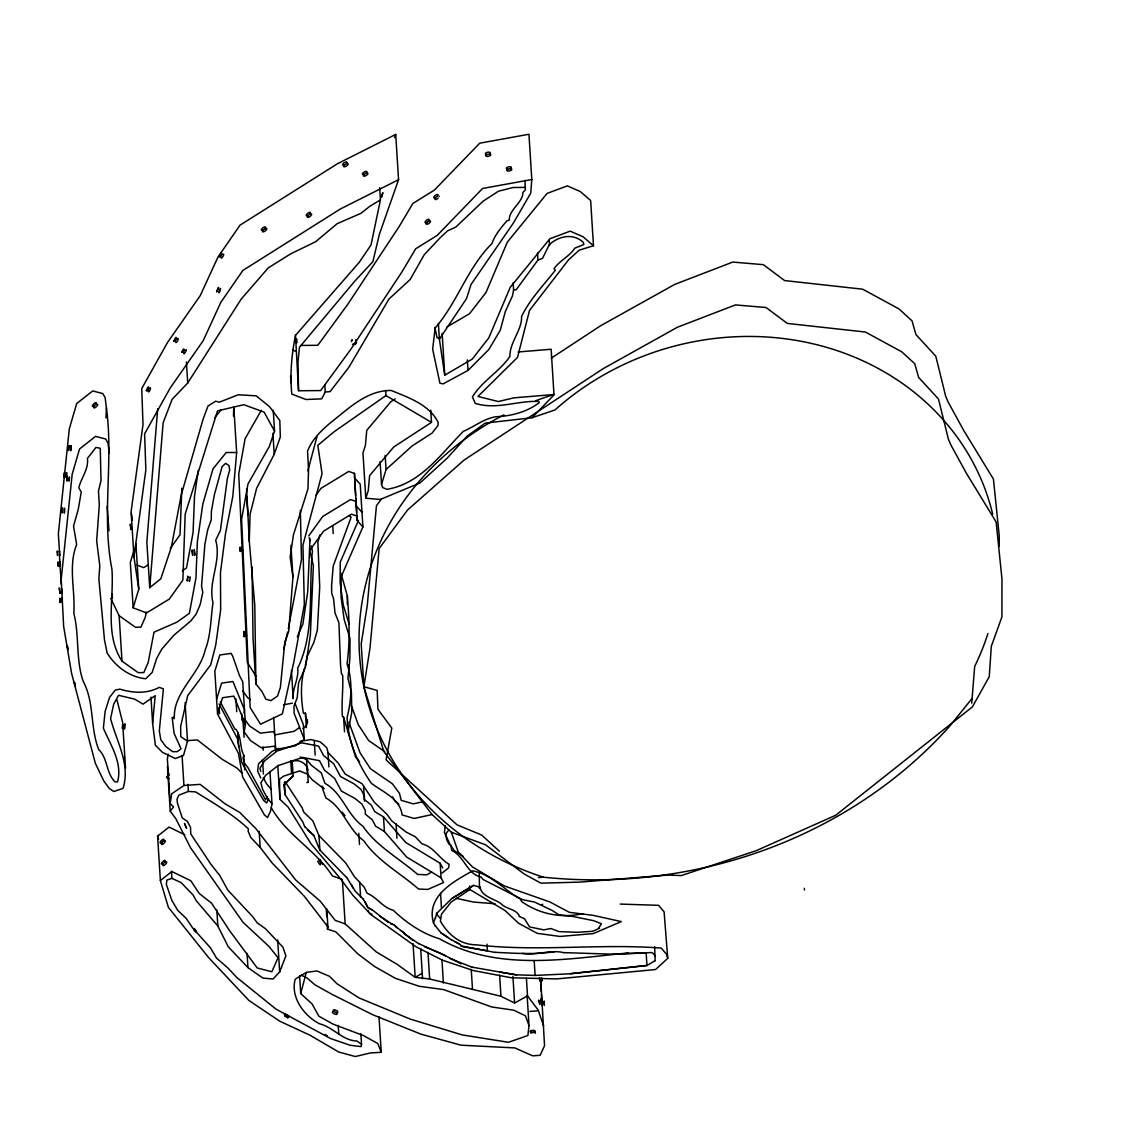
<?xml version="1.0" encoding="UTF-8"?>
<svg xmlns="http://www.w3.org/2000/svg" width="1146" height="1146" viewBox="0 0 1146 1146"><rect width="100%" height="100%" fill="white"/><g stroke="black" fill="none" stroke-linecap="round" stroke-linejoin="round"><path stroke-width="1.5" d="M999.255 546.313L999.255 535.927L993.439 479.1L963.671 430.38L948.172 402.074L945.694 396.315L935.795 356.191L915.941 334.589L912.058 320.88L899.037 308.947L862.68 289.193L784.609 280.569L763.351 264.669L732.767 262.076L674.708 284.409L600.518 325.808L551.169 358.225M347.281 604.143L347.338 595.92L341.021 573.401M347.338 595.92C349.186 618.496 350.246 641.244 347.023 663.749C352.825 681.111 351.521 699.791 347.123 717.31C347.739 741.018 357.996 764.096 371.404 783.363C382.85 792.072 400.198 798.633 402.088 814.892L414.107 818.459L432.085 814.562L451.366 832.225L485.575 844.803L524.352 874.126L540.955 883.165L579.776 882.119L668.204 875.057L681.24 875.601L756.202 850.69L835.678 815.279L972.381 706.896L989.242 676.713L991.304 646.344L1001.933 616.849L1001.948 578.773L996.132 521.946L966.365 473.226L950.865 444.92L948.387 439.147L938.488 399.023L918.634 377.435L914.752 363.726L901.73 351.793L865.373 332.039L787.302 323.416L766.044 307.515L735.46 304.908L677.401 327.24L603.211 368.64L464.144 460.004L407.532 509.999L379.14 548.547L369.986 648.178L363.898 686.712L383.853 751.604L432.085 814.562M315.938 495.301L320.923 488.397L348.713 471.436L354.501 473.398L354.458 477.796L360.216 484.171L362.91 526.916L341.15 576.753L341.078 597.353L344.187 619.571L350.031 638.666L349.888 658.406L347.94 678.346L351.435 692.7L351.736 712.454L348.04 731.907M362.91 526.916L357.151 520.528L354.501 473.398M108.985 530.713L107.108 506.317M181.813 488.268L180.022 534.781L170.353 548.361M290.955 545.367L292.932 576.911L288.706 631.446L284.824 642.104L280.369 687.528L277.561 695.994L271.015 700.607L265.829 699.203L262.076 691.668L255.902 683.918L254.799 605.446L249.284 541.241L246.619 488.97M249.284 541.241L250.072 514.368L256.589 488.354L274.223 454.289L280.34 436.955L279.81 420.525L269.525 406.644L256.174 395.828L238.239 394.783L219.23 402.217L215.72 401.157L207.97 406.028L203.043 419.336L181.269 494.814L171.356 547.158L160.812 578.787L149.725 587.683L146.846 542.144L157.718 408.664M655.125 960.792L654.638 946.682M106.019 417.932L106.406 407.818L105.146 397.734L102.839 393.579L92.711 390.929L76.696 403.535L69.304 428.876L58.346 533.835L59.549 552.659M106.406 407.818C113.683 461.509 101.435 515.686 111.921 569.104C114.228 599.616 104.214 633.81 121.992 661.127L138.236 672.673L143.809 672.559L148.163 662.589L154.008 632.191L176.985 622.12L189.362 613.339L195.923 578.243L197.384 541.499L202.856 503.825L212.998 468.886L226.206 452.512L236.663 452.512L232.781 496.547L225.447 533.95L220.462 572.599L220.662 609.744L215.706 645.255L210.706 664.809L187.729 695.565L180.667 726.292L180.753 736.634L187.514 741.19L183.503 755.415L175.324 758.566L162.331 752.234L155.383 745.258L152.619 723.37L150.971 697.14M324.805 384.927L325.249 391.932L321.725 398.851L305.968 399.51L291.829 394.109C289.795 374.57 291.643 354.687 295.439 335.449L359.3 262.276L371.018 244.972L380.429 199.934L379.655 187.672M309.993 538.749L307.701 591.852L302.873 624.011L297.315 636.847M124.355 758.853L124.327 757.148M189.262 580.535C189.276 584.274 190.809 574.475 189.72 577.441M435.322 925.954L433.446 922.731C425.868 896.229 453.53 881.546 472.653 870.86C491.161 874.298 504.355 889.941 520.255 898.994L521.788 901.673C539.68 914.107 561.196 918.576 582.813 913.634M436.998 913.047L452.025 898.349L462.253 892.046L473.57 885.328L480.188 887.248C481.019 896.057 494.141 898.937 500.573 903.32C505.515 909.022 514.697 908.563 519.023 915.095L518.952 916.27L524.51 918.734L529.567 926.928L543.849 929.864L550.811 928.518L559.09 931.612L577.14 932.3L592.797 931.268L599.53 928.203L598.914 927.701L601.449 923.805L594.015 920.768L571.61 916.213L558.947 914.923L552.128 910.397L534.48 902.045L522.834 899.768L483.025 879.469L481.234 877.148C467.024 874.154 464.245 856.191 451.753 850.461L450.879 845.247L448.903 844.086L446.596 839.445L445.966 833.729L448.831 829.905M148.264 391.574C148.88 393.895 152.017 385.629 149.639 388.222M69.032 478.383C68.459 486.019 70.006 475.031 69.161 477.18M300.796 345.433L317.8 345.304L347.854 304.191L399.238 226.421L412.846 203.487L434.377 190.093L479.744 143.193L528.951 134.254L531.801 179.535L530.727 193.158L513.293 223.198L471.02 284.495L466.565 298.547L439.376 339.173L444.763 375.157L472.324 359.042L488.812 337.855L510.214 287.36L549.937 238.712L570.207 231.148L583.156 236.835L593.485 245.745L579.117 250.2L568.445 259.97L529.509 310.437L517.519 357.394L477.939 396.444L498.338 401.544L513.952 397.834L553.976 394.525A283.162 255.587 -3.3 0 0 535.784 400.728M174.321 716.694L174.149 718.743L172.201 717.768L174.092 733.325L181.068 748.868L177.215 751.647L172.631 751.69L165.869 746.59L160.812 739.743L159.308 731.048L163.391 688.875L159.237 687.356C146.817 694.046 132.936 693.086 119.829 689.104L115.216 690.15L109.558 697.413L105.131 711.422L103.369 728.125C110.474 744.9 122.737 762.821 117.565 781.873L115.173 781.916C106.005 773.507 108.039 758.523 98.699 749.498C89.99 727.495 94.545 702.598 83.271 681.512C75.622 659.867 79.518 635.557 73.817 613.21C75.435 590.734 67.972 565.88 76.653 544.565L73.545 526.1L78.272 509.325L81.251 491.992L78.816 487.809C81.065 477.839 88.858 469.344 87.425 458.414L95.978 447.413L100.261 448.258L101.006 480.518L98.484 491.104L99.301 504.971L96.665 540.826L99.788 565.78L98.871 578.888L104.472 639.869L107.137 653.077C115.646 666.585 129.584 677.143 145.757 678.761L152.232 672.358L156.615 658.52L161.772 649.152L173.877 635.213L190.723 621.046L196.181 614.012L200.192 604.458L202.799 592.367L201.538 586.107L204.933 543.992L207.727 529.667L211.236 519.897L211.394 511.231L214.374 494.714L222.123 466.565L225.647 463.371L228.999 465.62L229.701 470.247L227.409 478.226L220.419 530.369L215.692 540.267C221.823 561.239 207.698 581.882 213.013 602.724C210.635 618.625 211.022 635.156 205.105 650.312C199.461 674.306 174.12 691.453 174.321 716.694L172.201 717.768M149.725 587.683L163.147 422.716L172.158 399.281L187.729 382.993L241.147 299.163L268.25 267.906L290.826 253.767L315.565 241.763L337.182 223.656L361.004 213.299L369.914 206.194L380.429 199.934M971.722 703.2L974.673 666.471A266.044 239.557 -15.7 0 0 987.924 633.494M175.61 342.124C176.584 344.588 180.094 335.492 176.899 339.388M152.619 723.37L155.211 695.651L143.049 704.145L134.655 699.132L118.554 695.307L113.698 704.145L110.589 718.585C116.477 741.548 130.644 763.967 123.052 788.405L113.769 791.514L109.343 788.491L103.77 780.913L95.319 763.207L71.539 673.117L63.646 626.418L61.211 579.289L72.169 474.315L79.547 448.974L95.562 436.368L105.704 439.018L107.996 443.173L109.257 453.257M64.448 509.454L64.348 513.121L64.649 508.136M233.469 416.012L233.798 407.074L236.663 452.512M267.433 796.656L265.5 799.808L247.894 767.505L244.227 762.778L243.024 757.979L243.826 755.372C239.557 747.321 241.734 736.892 235.976 729.4L234.93 729.114L220.333 701.997M529.008 1025.555L527.891 1035.483L508.437 1042.301L461.938 1034.852L410.483 1019.166L359.085 997.951L337.082 983.812L329.489 976.335L316.926 970.963L306.283 972.395L295.253 979.2C290.124 996.905 304.062 1016.087 319.662 1023.836C333.314 1027.217 342.425 1040.654 357.065 1041.041L361.534 1044.321L361.148 1046.613L350.189 1045.281L330.721 1038.605L276.186 1009.254L237.007 977.681L227.939 968.012L216.494 958.085L210.449 947.799L192.628 927.931L186.196 918.404L177.63 910.225L171.771 900.226L166.328 884.383L166.929 880.042L171.886 878.38L181.097 882.592L193.187 895.141L196.238 900.713L217.84 926.04L228.283 946.811L247.951 967.611L262.878 978.068L273.006 979.042L279.667 971.923L285.913 955.85L282.904 947.155L265.399 928.661L257.148 922.802L252.636 916.614L227.796 890.113L219.917 875.73L210.592 863.798L190.766 833.93L190.537 827.455L187.414 821.424L182.271 817.886L177.53 803.504L177 799.278L178.819 795.195L188.359 791.442L195.551 791.872C213.887 803.36 232.724 814.104 248.438 828.916L248.095 831.194L250.773 837.511L260.185 847.395L272.318 863.182L304.234 896.172L327.899 926.856L327.527 929.177L335.893 931.87L357.595 953.673L374.327 966.336L395.413 978.34L419.221 986.276L443.66 989.6L491.648 1006.947L513.723 1010.185L525.412 1015.814L529.008 1025.555L527.103 995.33M445.25 825.822L444.433 832.512L450.077 844.401L454.188 850.604L463.084 856.177M133.953 556.985L145.857 469.817L144.597 433.847L170.31 387.835L203.1 340.863L220.777 302.429L242.88 270.427L340.348 209.002L398.564 179.693L395.714 134.426L337.497 163.72L240.03 225.146L217.926 257.148L200.264 295.582L167.459 342.568L141.746 388.566L143.006 424.536L131.102 511.703L133.953 556.985L138.766 589.116L133.165 607.824L146.516 612.909L169.336 599.072L182.873 580.062L185.179 514.139L217.525 410.87L243.826 404.696L264.11 412.116L274.553 431.111L269.267 446.582L247.966 483.984L241.591 519.324L250.143 707.555L260.529 724.215L282.403 713.829L293.863 661.772L304.32 604.644L302.945 545.066L322.055 473.599L317.814 445.321L334.131 431.741L385.958 395.571L385.629 390.356M198.258 470.376L194.519 496.06L193.058 532.79L186.497 567.886L182.372 570.823M244.026 712.898L244.513 709.875L232.953 681.526L221.622 683.102L216.594 699.318M269.955 771.559L271.989 803.747L270.671 810.867L267.505 817.542L264.468 814.964L242.637 776.974L238.425 753.294L217.525 713.915L214.832 671.169L219.846 654.968L231.191 653.378L232.796 656.414L239.514 675.682L242.737 681.741L245.43 724.487L244.213 732.036L250.501 740.603L261.288 747.751L274.682 746.175L275.699 749.498L295.038 745.917L304.292 739.371L303.375 724.759L295.109 703.572M168.161 754.183L167.373 759.039L170.167 803.475L173.533 807.028L170.238 811.124L175.854 818.76L190.565 847.782L242.995 922.272L268.981 946.438L278.034 957.727L271.846 971.765L257.191 967.955L229.587 930.681L211.566 903.191L199.246 893.465L190.809 880.758L171.886 871.533L160.383 880.543L168.347 907.274L208.558 957.512L248.868 1000.415L279.782 1021.229L309.749 1035.082L338.729 1052.014L355.317 1056.555L370.287 1052.973L381.246 1052.286L379.011 1016.746M170.167 803.475L171.742 793.763L183.947 785.497L200.178 784.365L225.046 803.79L239.772 812.485L255.701 828.429L295.654 879.956L320.278 901.214L335.191 920.367L345.161 923.891L376.26 951.925L397.275 964.431L415.181 977.352L429.664 978.999L500.945 996.275L514.597 1003.022L527.518 995.903L526.401 978.125M122.507 724.816L122.708 723.928L125.544 768.021M513.15 282.804L513.594 289.809L512.477 295.854L505.3 311.626L500.272 330.234L488.855 349.473L468.012 370.416L443.13 383.881L439.935 383.251L432.644 349.215L435.151 327.985C457.469 302.415 467.511 267.605 491.963 243.568C494.943 234.758 501.074 227.768 506.933 220.763L509.211 220.19C509.111 209.145 522.562 203.329 522.991 192.327L525.398 189.892L524.897 180.395M146.373 612.036L145.313 617.15L140.958 627.12L135.386 627.234L119.141 615.689L110.79 598.298M241.763 713.972L241.82 719.745L244.814 724.773M283.75 649.467L287.574 632.105M288.334 628.638L301.484 559.363L300.338 510.299M305.266 665.468L307.415 655.985L313.861 642.433L317.356 630.099L319.72 586.709L317.872 542.445L319.906 534.81M218.9 291.385C218.327 296.914 222.467 284.007 219.33 290.139M221.149 257.277C220.691 260.787 225.461 253.194 222.983 254.168M381.246 1052.286L377.836 1043.576L363.468 1035.583L333.114 1024.137L318.875 1016.201L312.07 1003.925L300.71 993.568L306.283 972.395M307.83 470.848L316.926 436.827M168.362 777.776L168.261 778.807L169.006 778.607M134.397 548.934L130.315 562.543L133.165 607.824M304.908 667.058C300.367 681.827 300.811 698.272 303.404 713.242L305.452 713.17L306.369 727.638M148.364 391.087L148.765 389.927M513.594 289.809L516.187 289.737L537.961 259.999L542.459 258.466L549.278 244.7C558.861 235.818 573.458 232.91 583.472 242.508L583.787 244.499L574.733 248.224C569.404 256.618 559.721 260.429 553.991 268.694L555.38 270.198C543.662 285.11 529.925 299.235 521.616 316.382C522.032 330.42 509.755 341.823 509.855 356.549C499.341 371.82 482.122 381.031 472.396 396.917L475.304 403.406C496.533 410.053 517.62 400.455 538.806 401.429L539.222 402.633C526.902 412.073 511.274 416.098 495.96 416.729C483.884 418.634 474.286 426.699 463.271 431.397C440.938 453.931 420.639 483.784 386.961 489.328L382.621 487.537L381.518 484.343L386.073 469.516L385.185 455.506M217.525 713.915L222.539 697.713L233.87 696.123L245.43 724.487M992.68 514.096A266.044 239.557 -15.7 0 0 813.861 344.001A266.044 239.557 -15.7 0 0 554.951 409.982L532.016 417.731L485.216 423.103L467.281 436.039L447.083 458.271L419.952 482.982L380.3 499.455L365.803 498.224L368.267 490.631L369.599 475.647L393.665 447.04L431.498 422.344L430.738 410.153M435.394 918.018L436.984 912.918M394.539 137.749L395.714 134.426M398.564 179.693L379.283 234.601L372.894 261.646L354.716 281.214L299.435 347.295L298.003 362.38L298.533 390.757L320.651 390.571L350.705 349.458L402.088 271.702L415.697 248.768L437.228 235.374L482.595 188.474L531.801 179.535M183.976 352.309C182.758 357.667 188.904 346.479 184.936 350.59M433.446 922.859L435.38 917.889M358.483 520.356L340.233 562.156L340.147 582.741L343.27 604.959L349.115 624.069M268.493 798.934L266.588 802.945L263.551 800.352L241.72 762.377L237.509 738.697L219.115 704.045M169.107 775.011L166.528 777.676L169.006 773.45M61.397 587.912L62.171 592.912M480.188 887.248L479.472 888.522L479.272 872.65M261.302 410.282L245.115 438.703L238.74 474.043L247.292 662.273L255.787 675.911M308.747 535.884L322.685 516.531L350.49 499.57L356.277 501.547L356.234 505.93L361.993 512.305M381.704 498.567L376.447 505.715L367.279 605.346L361.205 643.866L363.898 686.712L377.177 690.451L377.922 709.274L391.803 728.082L386.087 759.884L456.982 824.833L481.678 835.033L499.341 851.206M214.546 417.989L221.149 409.81M972.109 698.401L949.919 725.934A450.965 406.687 -3.6 0 1 543.304 877.191L538.362 877.592M278.607 748.381L272.089 751.375L258.566 763.752L257.664 771.043L260.686 777.976M293.118 775.842L283.75 784.867L285.254 794.995L284.437 782.002M283.764 784.996L293.132 775.971L292.216 761.374C298.562 758.767 307.099 763.351 307.816 770.27M620.23 904.079L658.578 905.34L664.093 911.858L667.746 958.343L655.569 969.53L556.712 978.913L511.36 977.767L473.484 970.59L442.428 960.162L416.17 946.897L370.702 914.436L352.896 895.298L339.316 877.292L310.895 843.657L288.219 807.199L279.925 799.321L277.805 765.485M386.073 469.516L412.116 445.937L432.056 433.116L438.001 425.51L438.144 422.387C429.349 404.581 408.32 397.476 391.144 390.457C372.708 390.256 357.538 400.928 343.8 412.001C330.134 423.332 314.348 433.89 307.543 451.066L308.561 469.645L307.945 488.912L293.462 534.824L290.153 557.013L292.932 576.911M302.988 728.627L306.34 725.776L307.529 722.395L307.343 719.774L305.738 718.47L305.452 713.17M442.155 872.966L448.702 867.808L449.089 864.285C439.047 858.426 433.732 846.808 421.972 843.857L415.396 836.852L406.128 832.053L391.832 820.966L386.832 814.133L374.355 802.315L362.05 783.735L345.218 774.066L338.256 763.179L328 752.464L326.854 747.894L323.544 744.685L319.92 741.734L310.953 739.585L300.094 741.319M541.442 905.225L542.703 904.237M160.383 880.543L157.589 836.107L169.092 827.097L184.864 834.789M299.407 727.567L294.121 731.32L274.782 734.901L273.765 731.578L260.371 733.154L249.584 725.991L244.342 718.857M469.659 885.987L469.874 889.54L451.066 902.146L441.525 914.136L440.408 921.14C448.043 934.506 460.076 944.791 476.364 944.834C537.803 951.954 599.659 943.373 661.271 948.086L666.786 954.604L667.746 958.343M395.184 398.908L390.815 401.759L366.749 430.366L365.416 445.364L362.967 452.942L365.803 498.224M452.04 898.478L473.57 885.457M148.235 564.863L143.665 567.628L136.99 565.078M446.51 327.197L469.488 313.76L485.961 292.574L507.363 242.078L547.086 193.43L567.356 185.867L580.306 191.554L590.634 200.464L593.485 245.745M422.416 973.14L415.181 977.352L413.061 943.573M499.9 972.095L516.66 974.831L535.11 975.432L570.507 973.771L646.96 965.534L655.111 960.649M431.655 872.049L426.828 874.828L417.617 874.427C399.467 858.497 376.576 846.335 362.895 826.223C346.737 814.548 342.64 793.19 324.92 783.32L321.238 772.819L311.44 765.327L306.541 759.526L300.223 756.962M423.003 801.742L413.19 803.862L401.172 800.295L399.51 793.404L392.39 783.792L370.487 768.765L360.045 752.779L348.885 722.152M283.549 704.804L292.345 703.171M306.87 782.603L308.274 782.346M570.493 973.642L646.946 965.405M628.466 952.928C566.009 959.044 496.92 971.665 439.563 938.789C421.785 933.431 406.372 922.731 393.193 910.225C382.821 907.632 376.748 897.175 367.021 893.149L364.199 887.133L354.544 876.833L345.677 862.909L318.975 835.606L312.844 820.908L303.776 812.113L302.071 807.701L285.268 781.83M518.064 351.98L551.126 349.244L554.005 394.912L532.016 417.731M564.104 952.627L613.339 954.203L651.53 952.555L653.865 953.83M187.643 740.617L197.37 739.929L222.252 759.354L236.978 768.064L241.878 772.963M529.853 1011.402L537.331 1010.887M325.249 391.932L330.105 391.66L348.871 367.264L388.981 298.991L410.168 279.495L424.235 254.713L440.265 237.637L447.484 230.905L455.864 227.037L482.982 201.266L498.438 191.239L513.107 187.514L525.326 187.4M613.325 954.074L646.53 952.928M522.218 953.329C536.643 955.95 549.965 949.117 564.104 952.756M495.115 952.312C514.898 953.286 535.168 954.704 554.478 951.696M495.086 903.75L473.67 902.088L456.337 898.349M516.674 974.96L472.295 967.181M440.265 338.328L437.07 337.712L434.878 327.498M394.109 924.822L390.7 923.791M495.115 952.441L460.792 945.794M392.777 924.536L379.87 916.284M472.31 967.31L450.206 958.586M357.194 516.144L351.407 514.167L323.616 531.128L309.664 550.481L313.359 565.551L310.394 634.598L305.567 666.743L298.619 682.801L297.172 697.943L294.006 706.065L294.121 713.27L304.292 739.371M342.368 879.455L332.397 875.931C315.594 849.831 286.658 835.119 271.258 807.672M292.961 350.175L295.854 351.263M260.801 771.416L259.956 768.221L264.611 760.829L276.96 751.088L301.727 742.837L318.559 746.089L323.602 755.586L333.687 763.737L340.448 776.458L354.1 783.893L360.99 789.465L364.414 795.897L364.371 799.507L371.304 805.151L374.713 811.583L383.495 816.897L405.713 842.453L440.15 863.239L441.081 877.836L443.588 882.535L427.759 889.425L418.548 889.024C400.384 873.094 377.492 860.933 363.826 840.82C347.653 829.145 343.556 807.787 325.836 797.931L322.169 787.417L312.357 779.925L307.457 774.137L299.564 770.929L283.549 776.157L279.509 779.28L279.925 799.321M301.126 975.16L306.541 977.624L315.164 984.958L332.383 994.542L372.722 1014.74L420.883 1034.136L461.093 1045.195L514.841 1047.917L532.646 1055.824L540.124 1055.323L544.551 1045.739L540.84 981.578L539.465 977.839M455.005 941.854L459.489 943.946L462.253 946.711L487.379 950.736L486.964 944.175M459.489 944.075L451.409 939.706M461.265 963.843L440.465 953.257L424.521 946.739M445.565 955.793L418.534 943.502M388.336 922.516L372.149 909.738L367.938 907.618L363.196 898.965M372.149 909.867L367.938 907.747L365.101 901.615M418.548 943.631L404.638 934.076L403.163 932.056M385.958 395.571L431.498 422.344M469.874 889.54L504.928 910.454L518.536 923.232L537.159 933.317L559.936 936.454L593.227 933.603L621.304 921.599L593.098 915.339L569.304 912.316L550.008 902.002L504.297 885.93L472.31 866.82L458.171 851.85L451.366 832.225M441.081 877.836L406.629 857.05L384.411 831.495L375.63 826.18L372.221 819.748L365.288 814.118L365.33 810.494L361.921 804.062L355.031 798.49L341.365 791.055L334.603 778.335L324.519 770.198L319.476 760.686L302.644 757.434L277.876 765.686L265.528 775.441L260.873 782.818L262.563 789.207L267.319 798.16L271.989 803.747M441.124 932.858L451.424 939.835M448.258 937.657L441.124 933.002L435.322 925.825M250.501 699.647L247.808 697.857L242.58 690.723M384.784 751.647L368.726 740.631L358.268 724.644L351.22 705.291M400.985 930.552L413.147 940.58M194.218 928.461C192.17 930.266 199.776 935.079 194.562 928.79M400.985 930.695L394.94 925.896M349.129 515.571L351.106 517.175L333.185 566.167L331.581 585.807L331.724 593.284L333.586 598.799L335.004 612.952L338.915 622.722L340.548 665.339L341.408 673.404L342.668 675.538C343.37 688.99 341.293 702.913 342.425 716.379L343.614 717.339L355.547 756.919L359.6 761.861M398.779 804.134L394.926 800.982L392.519 796.785M344.989 815.651L342.11 812.041M346.593 877.378L355.461 891.445L363.196 899.109M397.146 927.816L394.109 924.693M304.693 826.581L313.746 835.377L319.892 850.203L318.975 835.606M307.816 830.177L313.76 835.506M319.877 850.074L346.593 877.507M319.175 861.735C315.093 858.082 322.012 868.539 320.264 863.368M271.058 789.15L266.402 783.563L263.236 777.59M436.34 913.706L440.207 918.39M322.055 786.113L324.089 788.663M527.518 995.903L538.205 1010.099L543.634 1026.014M285.239 794.866L302.988 822.298L304.693 826.71M440.15 863.239L442.671 867.923M653.85 953.701L655.254 956.466M351.292 884.454L353.269 888.279M539.193 1001.146C537.073 996.691 541.17 1009.254 539.594 1002.392M157.589 836.107L158.578 839.445M541.729 977.867L542.287 980.833L541.284 978.211M539.666 978.455L540.282 981.377L539.05 978.183M116.892 699.647L122.679 722.582M309.162 537.56L309.979 540.898M311.211 545.926L312.443 550.954C308.389 589.789 315.279 632.005 297.702 668.204C298.991 679.005 292.273 688.187 293.204 698.673L291.428 670.525M75.135 684.721C73.373 677.358 75.407 689.376 75.378 685.953M67.356 645.642L67.886 649.839L67.657 647.49M61.368 584.431L59.979 565.265M804.263 888.293L804.506 889.926M131.36 513.394L132.377 520.155M67.385 647.118L67.227 645.871M246.419 495.688L248.109 515.313M248.725 522.447L249.183 527.79M542.201 1005.601L541.986 1001.16M646.143 952.541L646.96 965.534M549.206 240.245L549.55 245.502M537.517 252.994L537.961 259.999M534.194 960.835L535.11 975.432M512.921 976.363L514.597 1003.022M467.339 359.901L468.012 370.416M499.599 974.945L500.945 996.275M442.141 333.371L444.763 375.157M438.388 323.487L439.376 339.173M471.235 969.373L472.467 988.926M440.551 893.321L441.468 907.918M441.955 959.947L443.402 983.053M427.988 952.34L429.664 978.999M420.682 948.501L422.573 978.713M380.085 461.566L381.518 484.343M396.015 823.816L396.931 838.285M383.495 816.897L384.411 831.495M354.687 481.306L355.561 495.373M355.79 498.897L356.635 512.42M356.85 515.671L357.151 520.528M363.569 786.715L364.485 801.183M358.784 833.257L359.486 844.516M359.686 882.391L360.603 896.989M332.712 525.513L333.214 533.563M343.614 717.339L344.531 731.807M360.861 1033.649L361.534 1044.321M342.468 881.231L345.161 923.891M328 752.464L328.902 766.932M298.533 390.757L295.482 334.833M338.228 1025.441L338.786 1034.337M326.782 909.079L327.899 926.856M326.295 909.623L326.753 916.743M327.197 923.848L327.527 929.177M314.248 740.645L315.164 755.114M290.54 375.759L290.984 382.764M307.357 767.748L308.26 782.217M306.541 759.526L307.457 774.137M273.235 410.211L274.553 431.111M272.891 433.274L274.223 454.289M290.74 760.557L291.557 773.536M299.593 975.79L300.71 993.568M275.857 748.238L276.057 751.447M273.665 717.31L275.699 749.498M277.661 939.921L279.667 971.923M262.978 747.006L263.179 750.215M262.52 759.569L263.422 774.037M255.902 683.918L253.037 638.365L252.034 567.026M259.182 831.394L260.185 847.395M243.153 722.782L244.069 737.25M243.826 755.372L244.728 769.84M235.904 698.802L236.706 711.666M237.695 732.237L238.612 746.705M247.063 953.386L247.951 967.611M219.13 707.24L219.531 713.672M186.411 361.978L187.729 382.993M216.838 910.039L217.84 926.04M185.093 702.742L187.514 741.19M187.915 784.322L188.359 791.442M182.042 755.286L183.947 785.497M167.445 766.688L170.238 811.124M171.442 871.261L171.886 878.38M135.93 543.834L138.766 589.116M119.141 615.689L121.992 661.127M62.128 602.209L61.898 597.739L61.927 598.584M112.193 595.061C111.85 589.416 112.637 602.524 112.279 596.765M60.265 563.746C59.85 556.584 60.681 571.367 60.265 564.133M58.117 563.861C57.715 556.784 58.532 571.439 58.117 564.247M59.621 553.604C59.921 559.706 59.377 548.619 59.492 551.455M57.4 552.773C57.085 546.241 57.801 560.265 57.472 553.719M59.85 599.902C59.535 593.528 60.237 607.366 59.921 600.848M544.25 1002.979C543.863 995.817 544.651 1010.614 544.235 1003.38M59.434 554.793L59.793 561.769M242.307 548.963C241.921 541.9 242.694 556.555 242.293 549.364M246.261 633.767C245.874 626.604 246.648 641.402 246.247 634.168M240.159 549.077C239.772 541.915 240.545 556.698 240.144 549.464M540.84 981.578L541.299 991.448M541.456 994.728L541.757 1001.303M296.585 340.763C296.284 333.644 296.814 348.212 296.513 341.164M122.78 724.172L122.207 728.426M348.971 664.78L349.043 669.708M543.304 877.191A283.162 255.587 -3.3 0 1 359.858 659.122A283.162 255.587 -3.3 0 1 503.939 414.866M489.972 154.108A2.579 1.103 -11.8 0 1 490.073 155.684A2.579 1.103 -11.8 0 1 486.491 156.329A2.579 1.103 -11.8 0 1 486.391 154.753M510.471 168.648A2.579 1.103 -11.8 0 1 511.488 170.009A2.579 1.103 -11.8 0 1 508.05 171.041A2.579 1.103 -11.8 0 1 507.033 169.694M438.202 198.1A2.579 0.96 -37.1 0 1 435.838 199.49A2.579 0.96 -37.1 0 1 435.007 198.788M439.119 196.238A2.579 0.96 -37.1 0 1 439.219 196.482M429.363 220.963A2.579 0.96 -37.1 0 1 430.151 222.152A2.579 0.96 -37.1 0 1 427.043 224.301A2.579 0.96 -37.1 0 1 426.799 222.754M346.923 163.677A2.579 1.003 -31.3 0 1 347.84 164.78A2.579 1.003 -31.3 0 1 344.774 166.743A2.579 1.003 -31.3 0 1 343.857 165.64M367.221 173.032A2.579 1.003 -31.3 0 1 367.307 174.593A2.579 1.003 -31.3 0 1 364.113 176.212A2.579 1.003 -31.3 0 1 364.013 174.636M265.17 228.727A2.579 0.945 -37.5 0 1 266.646 229.401A2.579 0.945 -37.5 0 1 263.537 231.821A2.579 0.945 -37.5 0 1 263.136 230.303M310.981 213.915A2.579 0.945 -37.5 0 1 311.082 215.491A2.579 0.945 -37.5 0 1 308.088 217.382A2.579 0.945 -37.5 0 1 307.988 215.806M97.038 404.18A2.579 0.888 -43.9 0 1 97.138 405.756A2.579 0.888 -43.9 0 1 94.373 407.919A2.579 0.888 -43.9 0 1 94.273 406.357M336.351 1012.849A2.579 1.003 25.4 0 1 336.451 1014.411A2.579 1.003 25.4 0 1 333.099 1013.15A2.579 1.003 25.4 0 1 332.999 1011.589M165.683 862.021A2.579 0.888 -43.8 0 1 166.499 862.981A2.579 0.888 -43.8 0 1 163.849 865.474A2.579 0.888 -43.8 0 1 163.033 864.528M164.336 840.863A2.579 0.888 -43.8 0 1 165.053 841.966A2.579 0.888 -43.8 0 1 162.202 844.43A2.579 0.888 -43.8 0 1 161.973 842.883M371.777 914.093A2.579 0.731 47.9 0 1 369.556 913.104A2.579 0.731 47.9 0 1 368.367 910.497M327.341 1035.869A2.579 0.888 35.9 0 1 326.796 1035.583M326.238 1035.225A2.579 0.888 35.9 0 1 325.249 1034.38M284.996 1016.115A2.579 0.96 30 0 1 286.729 1017.018M287.216 1017.419A2.579 0.96 30 0 1 287.832 1018.192M530.627 1033.004A2.579 1.117 -4 0 1 533.477 1032.288A2.579 1.117 -4 0 1 535.454 1033.234M355.804 340.734A2.579 2.321 -3.6 0 1 352.438 344.244M351.421 341.58A2.579 2.321 -3.6 0 1 352.166 340.563M355.733 339.818A2.579 2.321 -3.6 0 1 353.641 343.685M351.364 340.649A2.579 2.321 -3.6 0 1 352.109 339.646M62.142 511.847L62.213 512.964L62.557 507.836L62.142 511.847M64.09 476.464L64.162 477.581L64.505 472.453L64.09 476.464M66.224 476.621L66.296 477.739L66.654 472.61L66.224 476.621M66.769 480.145C66.941 485.46 67.714 467.797 66.769 480.145M68.516 449.461L68.588 450.579L68.932 445.45L68.516 449.461M70.665 449.619L70.737 450.736L71.081 445.608L70.665 449.619M124.355 728.125C124.527 733.282 125.458 715.892 124.355 728.125M381.389 197.255L382.793 192.915L381.389 197.255M540.583 999.24L542.015 1004.125L540.64 999.183M216.694 291.729L218.499 287.503L216.694 291.729M187.142 580.234C187.529 584.446 188.646 569.204 187.142 580.234M146.344 390.714C149.052 391.402 149.524 381.632 146.344 390.714M219.201 256.733C222.338 257.707 222.897 247.908 219.201 256.733M173.791 341.107C176.957 342.095 177.515 332.297 173.791 341.107M181.827 352.295C185.122 352.639 184.449 344.645 181.827 352.295M184.52 823.53L186.526 828.229L184.52 823.53M319.519 859.586L322.47 863.769L319.519 859.586M192.113 550.18L192.7 555.28L192.141 550.309M194.247 549.937L194.834 555.036L194.247 549.937M130.3 524.338L130.959 529.438L130.3 524.338M59.291 588.185L60.022 593.27L59.291 588.185M531.4 1030.598L530.885 1030.813A2.579 1.117 -4 0 0 530.985 1032.388L531.529 1032.517A2.579 1.117 -4 0 0 535.311 1031.3A2.579 1.117 -4 0 0 531.4 1030.598M243.983 631.546L244.227 636.632L243.983 631.546M285.096 1015.771A2.579 0.96 30 0 0 288.878 1017.032A2.579 0.96 30 0 0 285.999 1014.382A2.579 0.96 30 0 0 285.096 1015.771M333.959 1011.359A2.579 1.003 25.4 0 0 337.884 1012.362A2.579 1.003 25.4 0 0 334.89 1009.913A2.579 1.003 25.4 0 0 333.959 1011.359M93.872 406.071A2.579 0.888 -43.9 0 0 96.178 402.819A2.579 0.888 -43.9 0 0 92.869 404.896A2.579 0.888 -43.9 0 0 93.872 406.071M262.477 230.188A2.579 0.945 -37.5 0 0 265.6 227.223A2.579 0.945 -37.5 0 0 262.348 228.269A2.579 0.945 -37.5 0 0 262.477 230.188M343.757 165.053A2.579 1.003 -31.3 0 0 347.08 162.388A2.579 1.003 -31.3 0 0 343.628 163.133A2.579 1.003 -31.3 0 0 343.757 165.053M307.314 215.692A2.579 0.945 -37.5 0 0 310.437 212.726A2.579 0.945 -37.5 0 0 307.2 213.772A2.579 0.945 -37.5 0 0 307.314 215.692M363.569 174.45A2.579 1.003 -31.3 0 0 366.892 171.785A2.579 1.003 -31.3 0 0 363.44 172.53A2.579 1.003 -31.3 0 0 363.569 174.45M486.635 154.509A2.579 1.103 -11.8 0 0 490.359 152.862A2.579 1.103 -11.8 0 0 486.506 152.59A2.579 1.103 -11.8 0 0 486.635 154.509M434.864 197.828A2.579 0.96 -37.1 0 0 438.016 194.877A2.579 0.96 -37.1 0 0 434.749 195.909A2.579 0.96 -37.1 0 0 434.864 197.828M426.154 222.625A2.579 0.96 -37.1 0 0 429.292 219.674A2.579 0.96 -37.1 0 0 426.026 220.705A2.579 0.96 -37.1 0 0 426.154 222.625M507.664 169.135A2.579 1.103 -11.8 0 0 511.388 167.488A2.579 1.103 -11.8 0 0 507.535 167.216A2.579 1.103 -11.8 0 0 507.664 169.135M162.933 863.755A2.579 0.888 -43.8 0 0 165.239 860.517A2.579 0.888 -43.8 0 0 161.93 862.594A2.579 0.888 -43.8 0 0 162.933 863.755M161.572 842.597A2.579 0.888 -43.8 0 0 163.892 839.359A2.579 0.888 -43.8 0 0 160.583 841.422A2.579 0.888 -43.8 0 0 161.572 842.597"/></g></svg>
